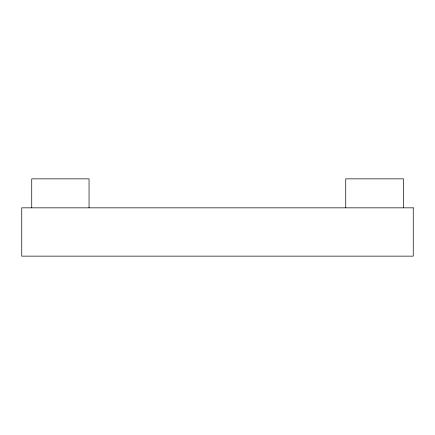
<?xml version="1.0" encoding="UTF-8"?>
<svg xmlns="http://www.w3.org/2000/svg" width="435" height="435" viewBox="0 0 435 435"><rect width="100%" height="100%" fill="white"/><g stroke="black" fill="none" stroke-linecap="round" stroke-linejoin="round"><path stroke-width="0.65" d="M403.479 207.838L403.479 178.856L345.733 178.856L345.733 207.838M89.055 207.838L89.055 178.856L31.733 178.856L31.733 207.838M413.25 207.838L21.75 207.838L21.75 256.144L413.25 256.144L413.25 207.838"/></g></svg>
